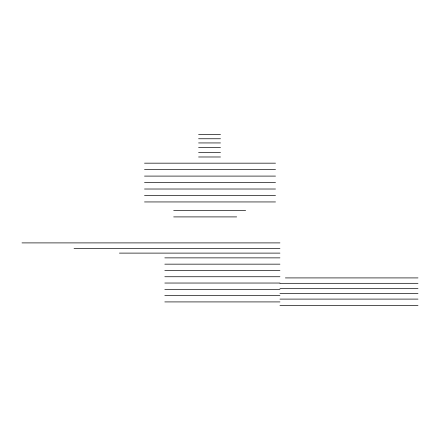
<?xml version="1.0" encoding="UTF-8"?>
<svg xmlns="http://www.w3.org/2000/svg" width="440" height="440" viewBox="0 0 440 440"><rect width="100%" height="100%" fill="white"/><g stroke="black" fill="none" stroke-linecap="round" stroke-linejoin="round"><path stroke-width="0.66" d="M198.594 134.398L220.501 134.398M198.594 138.765L220.501 138.765M198.594 142.94L220.501 142.94M198.594 147.494L220.501 147.494M198.594 152.548L220.501 152.548M198.594 156.981L220.501 156.981M144.513 163.169L275.506 163.169M144.513 169.631L275.506 169.631M144.513 176.094L275.506 176.094M144.513 182.556L275.506 182.556M144.513 189.019L275.506 189.019M144.513 195.481L275.506 195.481M144.513 201.944L275.506 201.944M173.685 210.359L245.636 210.359M173.685 216.904L236.665 216.904M22 242.902L279.95 242.902M74.052 248.358L279.95 248.358M119.427 253.11L279.95 253.11M164.808 257.868L279.95 257.868M164.808 264.16L279.95 264.16M164.808 270.452L279.95 270.452M164.808 276.744L279.95 276.744M285.384 277.915L418 277.915M164.808 283.036L279.95 283.036M279.95 283.316L418 283.316M279.95 288.679L418 288.679M164.808 289.327L279.95 289.327M279.95 293.513L418 293.513M164.808 295.625L279.95 295.625M279.95 299.101L418 299.101M164.808 301.917L279.95 301.917M279.95 305.602L418 305.602"/></g></svg>
